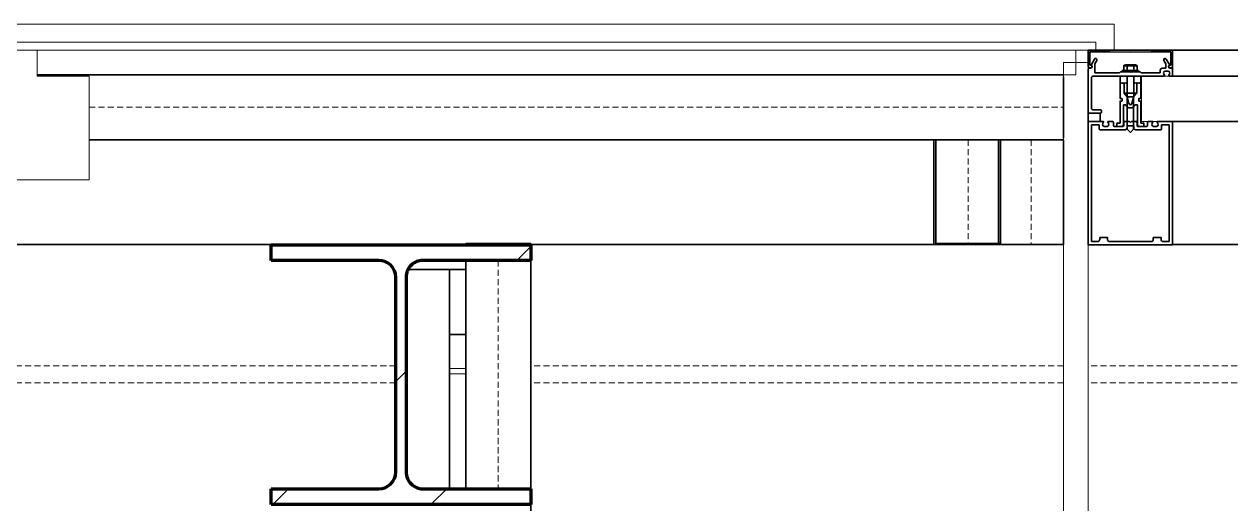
# Model space of a CAD drawing. Header units: millimetres. Extents: x -915437 to -840849, y -5243 to 29956.
# Drawn here: x -853137 to -852208, y 15552 to 15922 of the extents above; entities that cross this region are included whole.
import ezdxf

# ---------------------------------------------------------------- set-up
doc = ezdxf.new("R2010")
doc.units = ezdxf.units.MM
doc.linetypes.add('DPA_Hidden 100', pattern=[7.2, 4.7, -2.5])
for name, color, linetype, lineweight in [('A-DETL-GENF', 2, 'Continuous', 35), ('A-GENM', 1, 'Continuous', 9), ('A-GLAZ-CURT', 2, 'Continuous', 9), ('A-GLAZ-CWMG', 2, 'Continuous', 35), ('A-ROOF', 2, 'Continuous', 35), ('S-BEAM', 2, 'Continuous', 35), ('S-COLS', 6, 'Continuous', 70), ('S-COLS-E', 2, 'Continuous', 35)]:
    doc.layers.add(name, color=color, linetype=linetype, lineweight=lineweight)

# ---------------------------------------------------------------- blocks, each defined once
blk = doc.blocks.new('H-Wide Flange-Column - H200x200x49_9-17718764-4211-01 ENLARGED ENTRANCE 1 GROUND LEVEL - REFLECTED CEILING PLAN')
at = {"layer": 'S-COLS-E', "lineweight": 9}
h = blk.add_hatch(dxfattribs=at)
h.set_pattern_fill('FP_15', color=256, style=0, pattern_type=2)
h.set_pattern_definition([(225, (-852847.2, 15652.02), (251.44717, -251.44717), []), (225, (-852847.2, 15271.02), (251.44717, -251.44717), [])])
h.paths.add_polyline_path([(100, 100), (-100, 99.44), (-100, 88), (-17, 88), (-7.81, 84.19), (-4, 75), (-4, -75), (-7.81, -84.19), (-17, -88), (-100, -88), (-100, -100), (100, -100), (100, -88), (17, -88), (7.81, -84.19), (4, -75), (4, 75), (7.81, 84.19), (17, 88), (100, 88), (100, 99.44)])
at = {"layer": 'S-COLS'}
for p, q in [((-100, 100), (100, 100)), ((-100, 88), (-100, 100)), ((100, 100), (100, 88)), ((-17, 88), (-100, 88)), ((100, 88), (17, 88)), ((-4, -75), (-4, 75)), ((4, 75), (4, -75)), ((-100, -100), (-100, -88)), ((-100, -88), (-17, -88)), ((17, -88), (100, -88)), ((100, -88), (100, -100)), ((100, -100), (-100, -100))]:
    blk.add_line(p, q, dxfattribs=at)
for centre, start, end in [((-17, 75), 360, 90), ((17, 75), 90, 180), ((-17, -75), 270, 0), ((17, -75), 180, 270)]:
    blk.add_arc(centre, 13, start, end, dxfattribs=at)
blk = doc.blocks.new('System Panel - DPA-AR_SP_Glass Panel 19mm-17713062-4211-01 ENLARGED ENTRANCE 1 GROUND LEVEL - REFLECTED CEILING PLAN')
at = {"layer": 'A-GLAZ-CURT'}
for p, q in [((-400.125, -9.5), (-400.125, 9.5)), ((-400.125, 9.5), (400.125, 9.5)), ((400.125, 9.5), (400.125, -9.5)), ((400.125, -9.5), (-400.125, -9.5))]:
    blk.add_line(p, q, dxfattribs=at)
blk = doc.blocks.new('System Panel - DPA-AR_SP_Glass Panel 19mm-18236016-4211-01 ENLARGED ENTRANCE 1 GROUND LEVEL - REFLECTED CEILING PLAN')
at = {"layer": 'A-GLAZ-CURT'}
for p, q in [((-1395.25, -9.5), (-1395.25, 9.5)), ((-1395.25, 9.5), (1395.25, 9.5)), ((-1395.25, 9.5), (-1395.25, 0)), ((1395.25, -9.5), (-1395.25, -9.5))]:
    blk.add_line(p, q, dxfattribs=at)
blk = doc.blocks.new('H-Wide Flange Beams - H200x200x49_9-17713023-4211-01 ENLARGED ENTRANCE 1 GROUND LEVEL - REFLECTED CEILING PLAN')
at = {"layer": 'S-BEAM'}
for p, q in [((2567.86, 100), (-631, 100)), ((-631, 100), (2567.86, 100)), ((-631, 100), (2567.86, 100)), ((-631, 100), (2567.86, 100))]:
    blk.add_line(p, q, dxfattribs=at)
blk = doc.blocks.new('Rectangular Mullion - DPA_AR_Glass Lift Rev B-17712989-4211-01 ENLARGED ENTRANCE 1 GROUND LEVEL - REFLECTED CEILING PLAN')
at = {"layer": 'A-GLAZ-CWMG', "lineweight": 9}
for p, q in [((10, 9.5), (-10, 9.5)), ((-10, 9.5), (-10, -10.5)), ((10, -10.5), (10, 9.5)), ((-10, -10.5), (-50, -10.5)), ((-50, -10.5), (-50, -90.5)), ((50, -10.5), (10, -10.5)), ((50, -90.5), (50, -10.5)), ((-50, -90.5), (50, -90.5))]:
    blk.add_line(p, q, dxfattribs=at)
blk = doc.blocks.new('Curtain Panel - GlazedPanel_Single_Clear-17860653-4211-01 ENLARGED ENTRANCE 1 GROUND LEVEL - REFLECTED CEILING PLAN')
at = {"layer": 'A-GLAZ-CURT'}
for p, q in [((-559.25, -17.5), (-559.25, 17.5)), ((-559.25, 17.5), (559.25, 17.5)), ((559.25, -17.5), (-559.25, -17.5))]:
    blk.add_line(p, q, dxfattribs=at)
blk = doc.blocks.new('Rectangular Mullion - DPA-AR_Rectangular_Mullion_Bottom_Right _Flip-17860651-4211-01 ENLARGED ENTRANCE 1 GROUND LEVEL - REFLECTED CEILING PLAN')
at = {"layer": 'A-GLAZ-CWMG'}
for p, q in [((-852252.69, 15902.02), (-852252.69, 15882.02)), ((-852252.69, 15882.02), (-852252.69, 15902.02)), ((-851182.19, 15902.02), (-852252.69, 15902.02)), ((-852252.69, 15902.02), (-851182.19, 15902.02)), ((-852252.69, 15882.02), (-851182.19, 15882.02)), ((-852252.69, 15882.02), (-851182.19, 15882.02)), ((-852252.69, 15847.02), (-852252.69, 15752.25)), ((-852252.69, 15752.25), (-852252.69, 15847.02)), ((-852252.69, 15847.02), (-851182.19, 15847.02)), ((-852252.69, 15847.02), (-851182.19, 15847.02))]:
    blk.add_line(p, q, dxfattribs=at)
blk = doc.blocks.new('Rectangular Mullion - 65 x 150mm-17686078-4211-01 ENLARGED ENTRANCE 1 GROUND LEVEL - REFLECTED CEILING PLAN')
at = {"layer": 'A-DETL-GENF'}
for p, q in [((-32.5, 37.5), (-32.5, 25.27)), ((32.5, 37.5), (-32.5, 37.5)), ((32.5, 25.27), (32.5, 37.5)), ((-31.23, 25.78), (-31.23, 36.23)), ((-31.23, 36.23), (-15.88, 36.23)), ((-27.64, 30.61), (-30.32, 25.97)), ((-27.42, 26.92), (-25.88, 29.59)), ((-15.88, 36.23), (0, 35.98)), ((0, 35.98), (15.87, 36.23)), ((15.87, 36.23), (31.23, 36.23)), ((25.88, 29.59), (27.42, 26.92)), ((30.32, 25.97), (27.64, 30.61)), ((31.23, 36.23), (31.23, 25.78)), ((-32.5, 22.73), (-32.5, -11.15)), ((-30.72, 23.49), (-31.74, 23.49)), ((-30.47, 25.78), (-31.23, 25.78)), ((-30.98, 23.75), (-30.47, 23.75)), ((-27.42, 20.04), (-27.42, 26.92)), ((-8.25, 20.04), (-27.42, 20.04)), ((-8.25, 20.04), (-7.62, 20.68)), ((-0.38, 20.68), (-7.62, 20.68)), ((6.35, 21.69), (-6.35, 21.69)), ((-6.35, 21.69), (-6.35, 20.68)), ((-5.15, 25.24), (-5.15, 21.69)), ((-5.11, 25.34), (5.11, 25.34)), ((3.85, 26.13), (-3.88, 26.13)), ((-2.58, 25.24), (-2.58, 21.69)), ((-0.38, 20.68), (0, 20.29)), ((0, 20.29), (0.38, 20.68)), ((7.62, 20.68), (0.38, 20.68)), ((2.58, 25.24), (2.58, 21.69)), ((5.15, 25.24), (5.15, 21.69)), ((6.35, 20.68), (6.35, 21.69)), ((7.62, 20.68), (8.25, 20.04)), ((23, 20.04), (8.25, 20.04)), ((23, 21.97), (23, 20.04)), ((27.42, 23.49), (24.52, 23.49)), ((26.81, 21.31), (29.05, 21.31)), ((27.42, 26.92), (27.42, 23.49)), ((31.23, 25.78), (30.47, 25.78)), ((30.47, 23.75), (30.98, 23.75)), ((31.74, 23.49), (30.72, 23.49)), ((32.5, 18.01), (32.5, 22.73)), ((-29.96, -7.09), (-29.96, 15.98)), ((-28.44, 17.5), (-5.71, 17.5)), ((-7.95, 17.5), (-7.95, 12.1)), ((-6.93, 12.1), (-7.95, 12.1)), ((-7.95, 12.1), (-7.95, 0.46)), ((-6.93, 12.1), (-6.55, 12.48)), ((-6.55, 12.48), (-6.17, 12.1)), ((-6.17, 12.1), (-4.32, 12.1)), ((-5.33, 17.12), (-5.71, 17.5)), ((-4.95, 17.5), (-5.33, 17.12)), ((4.95, 17.5), (-4.95, 17.5)), ((-4.89, 4.27), (-4.89, 12.1)), ((-4.32, 12.1), (-3.94, 12.48)), ((-3.94, 12.48), (-3.56, 12.1)), ((-3.56, 12.1), (-2.54, 12.1)), ((-2.54, 12.1), (-2.54, 17.5)), ((-2.54, 12.1), (-2.54, 1.57)), ((2.54, 12.1), (2.54, 17.5)), ((2.54, 12.1), (3.56, 12.1)), ((2.54, 1.78), (2.54, 12.1)), ((3.56, 12.1), (3.94, 12.48)), ((3.94, 12.48), (4.32, 12.1)), ((4.32, 12.1), (6.17, 12.1)), ((4.89, 4.27), (4.89, 12.1)), ((5.33, 17.12), (4.95, 17.5)), ((5.72, 17.5), (5.33, 17.12)), ((5.72, 17.5), (25.95, 17.5)), ((6.17, 12.1), (6.55, 12.48)), ((6.55, 12.48), (6.93, 12.1)), ((7.95, 12.1), (6.93, 12.1)), ((7.95, 12.1), (7.95, 17.5)), ((7.95, 12.1), (7.95, 0.46)), ((29.91, 17.5), (31.99, 17.5)), ((-6.68, 0.2), (-7.7, 0.2)), ((-4.89, 4.27), (4.89, 4.27)), ((-2.41, 1.42), (-4.89, 4.27)), ((-2.54, 1.78), (-1.06, -3.76)), ((-2.41, -23.51), (-2.41, 1.42)), ((2.41, 1.42), (-2.41, 1.42)), ((1.06, -3.76), (2.54, 1.78)), ((4.89, 4.27), (2.41, 1.42)), ((2.41, 1.42), (2.41, -23.51)), ((7.7, 0.2), (6.68, 0.2)), ((-23.1, -8.61), (-28.44, -8.61)), ((-7.95, -18.67), (-7.95, -1.98)), ((-7.7, -1.73), (-6.68, -1.73)), ((-6.43, -1.47), (-6.43, -0.05)), ((-3.46, -4.57), (-5.41, -4.57)), ((-5.41, -4.57), (-5.41, -19.79)), ((5.41, -4.57), (3.46, -4.57)), ((5.41, -19.79), (5.41, -4.57)), ((6.43, -0.05), (6.43, -1.47)), ((6.68, -1.73), (7.7, -1.73)), ((7.95, -1.98), (7.95, -18.67)), ((-32.5, -11.15), (-23.1, -11.15)), ((-32.5, -17.5), (-21.03, -17.5)), ((-32.5, -112.5), (-32.5, -17.5)), ((-32.49, -11.16), (-32.49, -17.5)), ((-23.35, -17.5), (-23.35, -11.15)), ((-22.34, -10.39), (-22.34, -9.37)), ((-17.07, -17.5), (-13.84, -17.5)), ((-13.08, -18.26), (-13.08, -20.55)), ((-5.11, -20.55), (-5.11, -18.26)), ((-4.34, -17.5), (-0.76, -17.5)), ((-0.76, -17.5), (0, -18.26)), ((0, -18.26), (0.76, -17.5)), ((0.76, -17.5), (4.34, -17.5)), ((5.11, -18.26), (5.11, -20.55)), ((13.08, -20.55), (13.08, -18.26)), ((13.84, -17.5), (17.07, -17.5)), ((21.03, -17.5), (32.5, -17.5)), ((32.5, -17.5), (32.5, -112.5)), ((-23.98, -20.04), (-29.96, -20.04)), ((-29.96, -20.04), (-29.96, -109.96)), ((-23.98, -23.09), (-23.98, -20.04)), ((-4.09, -23.85), (-23.22, -23.85)), ((-20.17, -21.31), (-17.93, -21.31)), ((-12.32, -21.31), (-5.87, -21.31)), ((-10.49, -21.31), (-10.49, -19.43)), ((-9.73, -18.67), (-7.95, -18.67)), ((-2.57, -20.8), (-2.57, -22.33)), ((2.57, -20.8), (-2.57, -20.8)), ((0, -25.93), (-2.41, -23.51)), ((2.41, -23.51), (0, -25.93)), ((2.57, -22.33), (2.57, -20.8)), ((23.22, -23.85), (4.09, -23.85)), ((5.87, -21.31), (12.32, -21.31)), ((7.95, -18.67), (9.73, -18.67)), ((10.49, -19.43), (10.49, -21.31)), ((17.93, -21.31), (20.17, -21.31)), ((23.98, -20.04), (23.98, -23.09)), ((29.96, -20.04), (23.98, -20.04)), ((29.96, -109.96), (29.96, -20.04)), ((-29.96, -109.96), (-25.15, -109.96)), ((-23.62, -108.44), (-23.62, -106.91)), ((-23.62, -106.91), (-17.65, -106.91)), ((-17.65, -106.91), (-17.65, -108.44)), ((-16.13, -109.96), (16.13, -109.96)), ((17.65, -106.91), (23.62, -106.91)), ((17.65, -108.44), (17.65, -106.91)), ((23.62, -106.91), (23.62, -108.44)), ((25.15, -109.96), (29.96, -109.96)), ((32.5, -112.5), (-32.5, -112.5))]:
    blk.add_line(p, q, dxfattribs=at)
for centre, radius, start, end in [((-26.76, 30.1), 1.02, 330, 150), ((26.76, 30.1), 1.02, 30, 210), ((-30.98, 25.27), 1.52, 180, 270), ((-31.74, 22.73), 0.762, 90, 180), ((-30.72, 24.76), 1.27, 270, 71.33708), ((-30.47, 24.76), 1.02, 270, 90), ((-3.87, 24.75), 1.38, 20.92682, 159.05842), ((0, 21.94), 4.19, 54.28733, 125.71267), ((3.87, 24.75), 1.38, 20.92682, 159.05842), ((24.52, 21.97), 1.52, 90, 180), ((26.81, 20.04), 1.27, 90, 180), ((27.83, 19.77), 2.29, 180, 225.18969), ((29.05, 20.04), 1.27, 360, 90), ((30.72, 24.76), 1.27, 108.66292, 270), ((30.47, 24.76), 1.02, 90, 270), ((28.03, 19.77), 2.29, 314.81031, 360), ((30.98, 25.27), 1.52, 270, 0), ((31.74, 22.73), 0.762, 0, 90), ((-28.44, 15.98), 1.52, 90, 180), ((25.95, 17.88), 0.381, 270, 45.18969), ((29.91, 17.88), 0.381, 134.81031, 270), ((31.99, 18.01), 0.508, 270, 0), ((-7.7, 0.46), 0.254, 180, 270), ((-6.68, -0.05), 0.254, 0, 90), ((6.68, -0.05), 0.254, 90, 180), ((7.7, 0.46), 0.254, 270, 0), ((-28.44, -7.09), 1.52, 180, 270), ((-23.1, -9.37), 0.762, 0, 90), ((-7.7, -1.98), 0.254, 90, 180), ((-6.68, -1.47), 0.254, 270, 0), ((0, -3.48), 3.63, 197.50636, 342.49364), ((0, -3.48), 1.09, 195, 345), ((6.68, -1.47), 0.254, 180, 270), ((7.7, -1.98), 0.254, 360, 90), ((-23.1, -10.39), 0.762, 270, 0), ((-19.15, -19.77), 2.29, 134.81031, 180), ((-21.03, -17.88), 0.381, 314.81031, 90), ((-17.07, -17.88), 0.381, 90, 225.18969), ((-18.95, -19.77), 2.29, 360, 45.18969), ((-13.84, -18.26), 0.762, 0, 90), ((-4.34, -18.26), 0.762, 90, 180), ((4.34, -18.26), 0.762, 360, 90), ((13.84, -18.26), 0.762, 90, 180), ((18.95, -19.77), 2.29, 134.81031, 180), ((17.07, -17.88), 0.381, 314.81031, 90), ((21.03, -17.88), 0.381, 90, 225.18969), ((19.15, -19.77), 2.29, 0, 45.18969), ((-23.22, -23.09), 0.762, 180, 270), ((-20.17, -20.04), 1.27, 180, 270), ((-17.93, -20.04), 1.27, 270, 360), ((-12.32, -20.55), 0.762, 180, 270), ((-9.73, -19.43), 0.762, 90, 180), ((-6.93, -19.79), 1.52, 270, 0), ((-5.87, -20.55), 0.762, 270, 0), ((-4.09, -22.33), 1.52, 270, 0), ((4.09, -22.33), 1.52, 180, 270), ((5.87, -20.55), 0.762, 180, 270), ((6.93, -19.79), 1.52, 180, 270), ((9.73, -19.43), 0.762, 0, 90), ((12.32, -20.55), 0.762, 270, 0), ((17.93, -20.04), 1.27, 180, 270), ((20.17, -20.04), 1.27, 270, 0), ((23.22, -23.09), 0.762, 270, 0), ((-25.15, -108.44), 1.52, 270, 0), ((-16.13, -108.44), 1.52, 180, 270), ((16.13, -108.44), 1.52, 270, 0), ((25.15, -108.44), 1.52, 180, 270)]:
    blk.add_arc(centre, radius, start, end, dxfattribs=at)
blk = doc.blocks.new('Rectangular Mullion - DPA-AR_Rectangular_Mullion_Bottom_Left _Flip-17713079-4211-01 ENLARGED ENTRANCE 1 GROUND LEVEL - REFLECTED CEILING PLAN')
at = {"layer": 'A-GLAZ-CWMG', "lineweight": 9}
for p, q in [((-65, 17.5), (-65, 112.5)), ((-65, 112.5), (0, 112.5)), ((0, 112.5), (0, -37.5)), ((-41, 17.5), (-65, 17.5)), ((-41, -17.5), (-41, 17.5)), ((-65, -37.5), (-65, -17.5)), ((-65, -17.5), (-41, -17.5)), ((0, -37.5), (-65, -37.5))]:
    blk.add_line(p, q, dxfattribs=at)
blk = doc.blocks.new('DPA_SQ_50x50x3_2 - SQ 50X50X3_2-17713030-4211-01 ENLARGED ENTRANCE 1 GROUND LEVEL - REFLECTED CEILING PLAN')
at = {"layer": 'S-BEAM'}
for p, q in [((-1292.74, 23.5), (-1292.74, 25)), ((-1292.74, 23.5), (-1292.74, -23.5)), ((-1292.74, -23.5), (-1292.74, 23.5)), ((-1292.74, -21.8), (-1292.74, 21.8)), ((-1292.74, 21.8), (-1292.74, -21.8)), ((-1103.75, 25), (-1279.75, 25)), ((-1292.74, -25), (-1292.74, -23.5)), ((-1292.74, -25), (1588.48, -25))]:
    blk.add_line(p, q, dxfattribs=at)
at = {"layer": 'S-BEAM', "linetype": 'DPA_Hidden 100', "lineweight": 9}
blk.add_line((-1279.75, 0), (-1103.75, 0), dxfattribs=at)
blk = doc.blocks.new('L03_Flashing_8 - L03_Flashing_3-17719351-4211-01 ENLARGED ENTRANCE 1 GROUND LEVEL - REFLECTED CEILING PLAN')
at = {"layer": 'A-ROOF'}
for p, q in [((1191601.93, 575761.33), (1191558.21, 575761.33)), ((1191558.21, 575761.33), (1191601.93, 575761.33)), ((1191651.73, 575693.96), (1191651.73, 575761.33)), ((1191651.73, 575761.33), (1191651.73, 572899.34)), ((1191651.73, 572984.83), (1191651.73, 575680.84))]:
    blk.add_line(p, q, dxfattribs=at)
blk = doc.blocks.new('DPA_SQ_50x50x3_2 - SQ 50X50X3_2-17713031-4211-01 ENLARGED ENTRANCE 1 GROUND LEVEL - REFLECTED CEILING PLAN')
at = {"layer": 'S-BEAM'}
for p, q in [((-1292.74, 23.5), (-1292.74, 25)), ((-1292.74, 23.5), (-1292.74, -23.5)), ((-1292.74, -23.5), (-1292.74, 23.5)), ((-1292.74, -21.8), (-1292.74, 21.8)), ((-1292.74, 21.8), (-1292.74, -21.8)), ((-1292.74, -25), (-1292.74, -23.5))]:
    blk.add_line(p, q, dxfattribs=at)
blk = doc.blocks.new('Structural Framing 32 - Structural Framing 1-17719388-4211-01 ENLARGED ENTRANCE 1 GROUND LEVEL - REFLECTED CEILING PLAN')
at = {"layer": 'S-BEAM'}
for p, q in [((1191962.23, 575781.09), (1191311.48, 575781.09)), ((1191962.22, 575781.09), (1191311.48, 575781.09)), ((1191962.22, 575700.34), (1191962.22, 575781.09)), ((1191962.23, 575781.09), (1191962.23, 575700.34)), ((1191558.21, 575681.09), (1191601.93, 575681.09)), ((1191601.93, 575681.09), (1191558.21, 575681.09))]:
    blk.add_line(p, q, dxfattribs=at)
blk = doc.blocks.new('Structural Framing 36 - Structural Framing 1-17719441-4211-01 ENLARGED ENTRANCE 1 GROUND LEVEL - REFLECTED CEILING PLAN')
at = {"layer": 'S-BEAM'}
for p, q in [((1191601.93, 575761.23), (1191589.23, 575761.22)), ((1191589.23, 575711.22), (1191602.18, 575711.23))]:
    blk.add_line(p, q, dxfattribs=at)
blk = doc.blocks.new('H-Wide Flange Beams - H200x200x49_9-17713033-4211-01 ENLARGED ENTRANCE 1 GROUND LEVEL - REFLECTED CEILING PLAN')
at = {"layer": 'S-BEAM'}
for p, q in [((-871.98, 100), (-871.98, -99.67)), ((-871.98, -99.67), (-871.98, 100)), ((-871.98, 100), (-871.98, 17)), ((-871.98, 17), (-871.98, 100)), ((-461.48, 100), (-871.98, 100)), ((-871.98, 100), (-461.48, 100)), ((-871.98, 100), (-461.48, 100)), ((-871.98, 100), (-461.48, 100)), ((693.08, 100), (-377.54, 100)), ((-377.54, 100), (693.08, 100)), ((-871.98, 17), (-871.98, 4.44)), ((-871.98, 4.44), (-871.98, 17)), ((-871.98, -17), (-871.98, -4.44)), ((-871.98, -4.44), (-871.98, -17)), ((-871.98, -99.67), (-871.98, -17)), ((-871.98, -17), (-871.98, -99.67))]:
    blk.add_line(p, q, dxfattribs=at)
at = {"layer": 'S-BEAM', "linetype": 'DPA_Hidden 100', "lineweight": 9}
for p, q in [((-461.48, 6.5), (-871.98, 6.5)), ((1674.02, 6.5), (-442.48, 6.5)), ((-461.48, -6.5), (-871.98, -6.5)), ((1674.02, -6.5), (-442.48, -6.5))]:
    blk.add_line(p, q, dxfattribs=at)
blk = doc.blocks.new('DPA_SQ_50x50x3_2 - SQ 50X50X3_2-V72-4211-01 ENLARGED ENTRANCE 1 GROUND LEVEL - REFLECTED CEILING PLAN')
at = {"layer": 'S-BEAM'}
for p, q in [((-1103.75, 25), (-1222.64, 25)), ((-1272.74, -25), (1588.48, -25))]:
    blk.add_line(p, q, dxfattribs=at)
blk = doc.blocks.new('H-Wide Flange Beams - H200x200x49_9-17713037-4211-01 ENLARGED ENTRANCE 1 GROUND LEVEL - REFLECTED CEILING PLAN')
at = {"layer": 'S-BEAM'}
for p, q in [((2567.86, 100), (-631.82, 100)), ((-631.82, 100), (2567.86, 100)), ((-631.82, 100), (2567.86, 100)), ((-631.82, 100), (2567.86, 100))]:
    blk.add_line(p, q, dxfattribs=at)
at = {"layer": 'S-BEAM', "linetype": 'DPA_Hidden 100', "lineweight": 9}
for p, q in [((2564.02, 6.5), (-631.82, 6.5)), ((2564.02, -6.5), (-631.82, -6.5))]:
    blk.add_line(p, q, dxfattribs=at)
blk = doc.blocks.new('DPA_SQ_50x50x3_2 - SQ 50X50X3_2-17713038-4211-01 ENLARGED ENTRANCE 1 GROUND LEVEL - REFLECTED CEILING PLAN')
at = {"layer": 'S-BEAM'}
for p, q in [((-1291.99, 25), (-1372.74, 25)), ((-1372.74, 23.5), (-1372.74, 25)), ((-1372.74, 23.5), (-1372.74, -23.5)), ((-1372.74, -23.5), (-1372.74, 23.5)), ((-1372.74, -21.8), (-1372.74, 21.8)), ((-1372.74, 21.8), (-1372.74, -21.8)), ((-1372.74, -24.25), (-1372.74, -23.5)), ((-1372.74, -25), (-1291.99, -25))]:
    blk.add_line(p, q, dxfattribs=at)
at = {"layer": 'S-BEAM', "linetype": 'DPA_Hidden 100', "lineweight": 9}
blk.add_line((-1372.74, 0), (-1292.74, 0), dxfattribs=at)
blk = doc.blocks.new('I-Beams - I150x75x5_5-17713039-4211-01 ENLARGED ENTRANCE 1 GROUND LEVEL - REFLECTED CEILING PLAN')
at = {"layer": 'S-BEAM'}
for p, q in [((1485, -14.39), (1485, -6.46)), ((1485, -6.46), (1485, -14.39)), ((1485, -6.49), (1485, -37.5)), ((1485, -37.5), (1485, -6.49)), ((1485, -37.5), (1485, -14.39)), ((1485, -14.39), (1485, -37.5)), ((1316, -37.5), (1485, -37.5)), ((1316, -37.5), (1485, -37.5)), ((1316, -37.5), (1485, -37.5)), ((1316, -37.5), (1485, -37.5))]:
    blk.add_line(p, q, dxfattribs=at)
blk = doc.blocks.new('DPA_SQ_50x50x3_2 - SQ 50X50X3_2-V75-4211-01 ENLARGED ENTRANCE 1 GROUND LEVEL - REFLECTED CEILING PLAN')
at = {"layer": 'S-BEAM'}
for p, q in [((-1291.99, 25), (-1372.74, 25)), ((-1372.74, 23.5), (-1372.74, 24.25)), ((-1372.74, 23.5), (-1372.74, -23.5)), ((-1372.74, -23.5), (-1372.74, 23.5)), ((-1372.74, -21.8), (-1372.74, 21.8)), ((-1372.74, 21.8), (-1372.74, -21.8)), ((-1372.74, -25), (-1372.74, -23.5)), ((-1372.74, -25), (-1291.99, -25))]:
    blk.add_line(p, q, dxfattribs=at)
at = {"layer": 'S-BEAM', "linetype": 'DPA_Hidden 100', "lineweight": 9}
blk.add_line((-1372.74, 0), (-1291.99, 0), dxfattribs=at)
blk = doc.blocks.new('DPA_SQ_50x50x3_2 - SQ 50X50X3_2-17713040-4211-01 ENLARGED ENTRANCE 1 GROUND LEVEL - REFLECTED CEILING PLAN')
at = {"layer": 'S-BEAM'}
for p, q in [((1688.49, 25), (937.74, 25)), ((1688.49, 23.5), (1688.49, -23.5)), ((1688.49, -23.5), (1688.49, 23.5)), ((1688.49, -21.8), (1688.49, 21.8)), ((1688.49, 21.8), (1688.49, -21.8)), ((897.74, -25), (1688.49, -25))]:
    blk.add_line(p, q, dxfattribs=at)
at = {"layer": 'S-BEAM', "linetype": 'DPA_Hidden 100', "lineweight": 9}
blk.add_line((937.74, 0), (1688.49, 0), dxfattribs=at)

msp = doc.modelspace()

# ---------------------------------------------------------------- linework, layer by layer
at = {"layer": 'A-GENM'}
for p, q in [((-852297.69, 15922.02), (-856417.19, 15922.02)), ((-856417.19, 15922.02), (-852297.69, 15922.02)), ((-852297.69, 15902.02), (-852297.69, 15922.02)), ((-852297.69, 15922.02), (-852297.69, 15902.02)), ((-856403.19, 15908.02), (-852311.69, 15908.02)), ((-856403.19, 15908.02), (-852311.69, 15908.02)), ((-852311.69, 15902.02), (-852311.69, 15908.02)), ((-852311.69, 15908.02), (-852311.69, 15902.02)), ((-856397.19, 15902.02), (-852317.69, 15902.02)), ((-856397.19, 15902.02), (-852317.69, 15902.02)), ((-852317.69, 15752.25), (-852317.69, 15902.02)), ((-852317.69, 15902.02), (-852317.69, 15752.25)), ((-852796.74, 15656.79), (-852809.69, 15656.79)), ((-852796.74, 15652.53), (-852809.69, 15652.53))]:
    msp.add_line(p, q, dxfattribs=at)

# ---------------------------------------------------------------- block references
at = {"layer": 'A-GLAZ-CURT'}
for name, p, rotation in [('System Panel - DPA-AR_SP_Glass Panel 19mm-17713062-4211-01 ENLARGED ENTRANCE 1 GROUND LEVEL - REFLECTED CEILING PLAN', (-852727.31, 15892.52), 180), ('System Panel - DPA-AR_SP_Glass Panel 19mm-18236016-4211-01 ENLARGED ENTRANCE 1 GROUND LEVEL - REFLECTED CEILING PLAN', (-852327.19, 14497.27), 270.000000000001)]:
    msp.add_blockref(name, p, dxfattribs=dict(at, rotation=rotation))
msp.add_blockref('Curtain Panel - GlazedPanel_Single_Clear-17860653-4211-01 ENLARGED ENTRANCE 1 GROUND LEVEL - REFLECTED CEILING PLAN', (-851717.44, 15864.52), dxfattribs=at)
at = {"layer": 'A-GLAZ-CWMG', "extrusion": (0, 0, -1)}
msp.add_blockref('Rectangular Mullion - DPA_AR_Glass Lift Rev B-17712989-4211-01 ENLARGED ENTRANCE 1 GROUND LEVEL - REFLECTED CEILING PLAN', (853137.44, 15892.52), dxfattribs=at)
at = {"layer": 'A-GLAZ-CWMG', "lineweight": 9}
msp.add_blockref('Rectangular Mullion - 65 x 150mm-17686078-4211-01 ENLARGED ENTRANCE 1 GROUND LEVEL - REFLECTED CEILING PLAN', (-852285.19, 15864.52), dxfattribs=at)
at = {"layer": 'A-GLAZ-CWMG', "rotation": 180}
msp.add_blockref('Rectangular Mullion - DPA-AR_Rectangular_Mullion_Bottom_Left _Flip-17713079-4211-01 ENLARGED ENTRANCE 1 GROUND LEVEL - REFLECTED CEILING PLAN', (-852317.69, 15864.52), dxfattribs=at)
at = {"layer": 'A-GLAZ-CWMG'}
msp.add_blockref('Rectangular Mullion - DPA-AR_Rectangular_Mullion_Bottom_Right _Flip-17860651-4211-01 ENLARGED ENTRANCE 1 GROUND LEVEL - REFLECTED CEILING PLAN', (0, 0), dxfattribs=at)
at = {"layer": 'A-ROOF'}
msp.add_blockref('L03_Flashing_8 - L03_Flashing_3-17719351-4211-01 ENLARGED ENTRANCE 1 GROUND LEVEL - REFLECTED CEILING PLAN', (-2044398.92, -560028.32), dxfattribs=at)
at = {"layer": 'S-BEAM', "extrusion": (0, 0, -1)}
for name, p, rotation in [('DPA_SQ_50x50x3_2 - SQ 50X50X3_2-17713040-4211-01 ENLARGED ENTRANCE 1 GROUND LEVEL - REFLECTED CEILING PLAN', (854025.18, 15858.01), 180), ('DPA_SQ_50x50x3_2 - SQ 50X50X3_2-17713038-4211-01 ENLARGED ENTRANCE 1 GROUND LEVEL - REFLECTED CEILING PLAN', (852410.19, 14460.27), 269.9999999999955), ('DPA_SQ_50x50x3_2 - SQ 50X50X3_2-V75-4211-01 ENLARGED ENTRANCE 1 GROUND LEVEL - REFLECTED CEILING PLAN', (852361.69, 14460.27), 269.9999999999955), ('DPA_SQ_50x50x3_2 - SQ 50X50X3_2-17713030-4211-01 ENLARGED ENTRANCE 1 GROUND LEVEL - REFLECTED CEILING PLAN', (852772.19, 14460.27), 269.9999999999943), ('DPA_SQ_50x50x3_2 - SQ 50X50X3_2-17713031-4211-01 ENLARGED ENTRANCE 1 GROUND LEVEL - REFLECTED CEILING PLAN', (852410.19, 14460.27), 269.9999999999955), ('DPA_SQ_50x50x3_2 - SQ 50X50X3_2-V72-4211-01 ENLARGED ENTRANCE 1 GROUND LEVEL - REFLECTED CEILING PLAN', (852772.19, 14460.27), 269.9999999999943)]:
    msp.add_blockref(name, p, dxfattribs=dict(at, rotation=rotation))
at = {"layer": 'S-BEAM'}
for name, p in [('Structural Framing 32 - Structural Framing 1-17719388-4211-01 ENLARGED ENTRANCE 1 GROUND LEVEL - REFLECTED CEILING PLAN', (-2044398.92, -559948.08)), ('H-Wide Flange Beams - H200x200x49_9-17713037-4211-01 ENLARGED ENTRANCE 1 GROUND LEVEL - REFLECTED CEILING PLAN', (-855415.21, 15652.25)), ('H-Wide Flange Beams - H200x200x49_9-17713023-4211-01 ENLARGED ENTRANCE 1 GROUND LEVEL - REFLECTED CEILING PLAN', (-855415.21, 15652.25)), ('H-Wide Flange Beams - H200x200x49_9-17713033-4211-01 ENLARGED ENTRANCE 1 GROUND LEVEL - REFLECTED CEILING PLAN', (-851875.21, 15652.25)), ('Structural Framing 36 - Structural Framing 1-17719441-4211-01 ENLARGED ENTRANCE 1 GROUND LEVEL - REFLECTED CEILING PLAN', (-2044398.92, -560028.32))]:
    msp.add_blockref(name, p, dxfattribs=at)
at = {"layer": 'S-BEAM', "rotation": 90.00000000000026}
msp.add_blockref('I-Beams - I150x75x5_5-17713039-4211-01 ENLARGED ENTRANCE 1 GROUND LEVEL - REFLECTED CEILING PLAN', (-852847.19, 14248.02), dxfattribs=at)
at = {"layer": 'S-COLS-E', "rotation": 180}
msp.add_blockref('H-Wide Flange-Column - H200x200x49_9-17718764-4211-01 ENLARGED ENTRANCE 1 GROUND LEVEL - REFLECTED CEILING PLAN', (-852847.19, 15652.02), dxfattribs=at)

doc.saveas('drawing.dxf')
